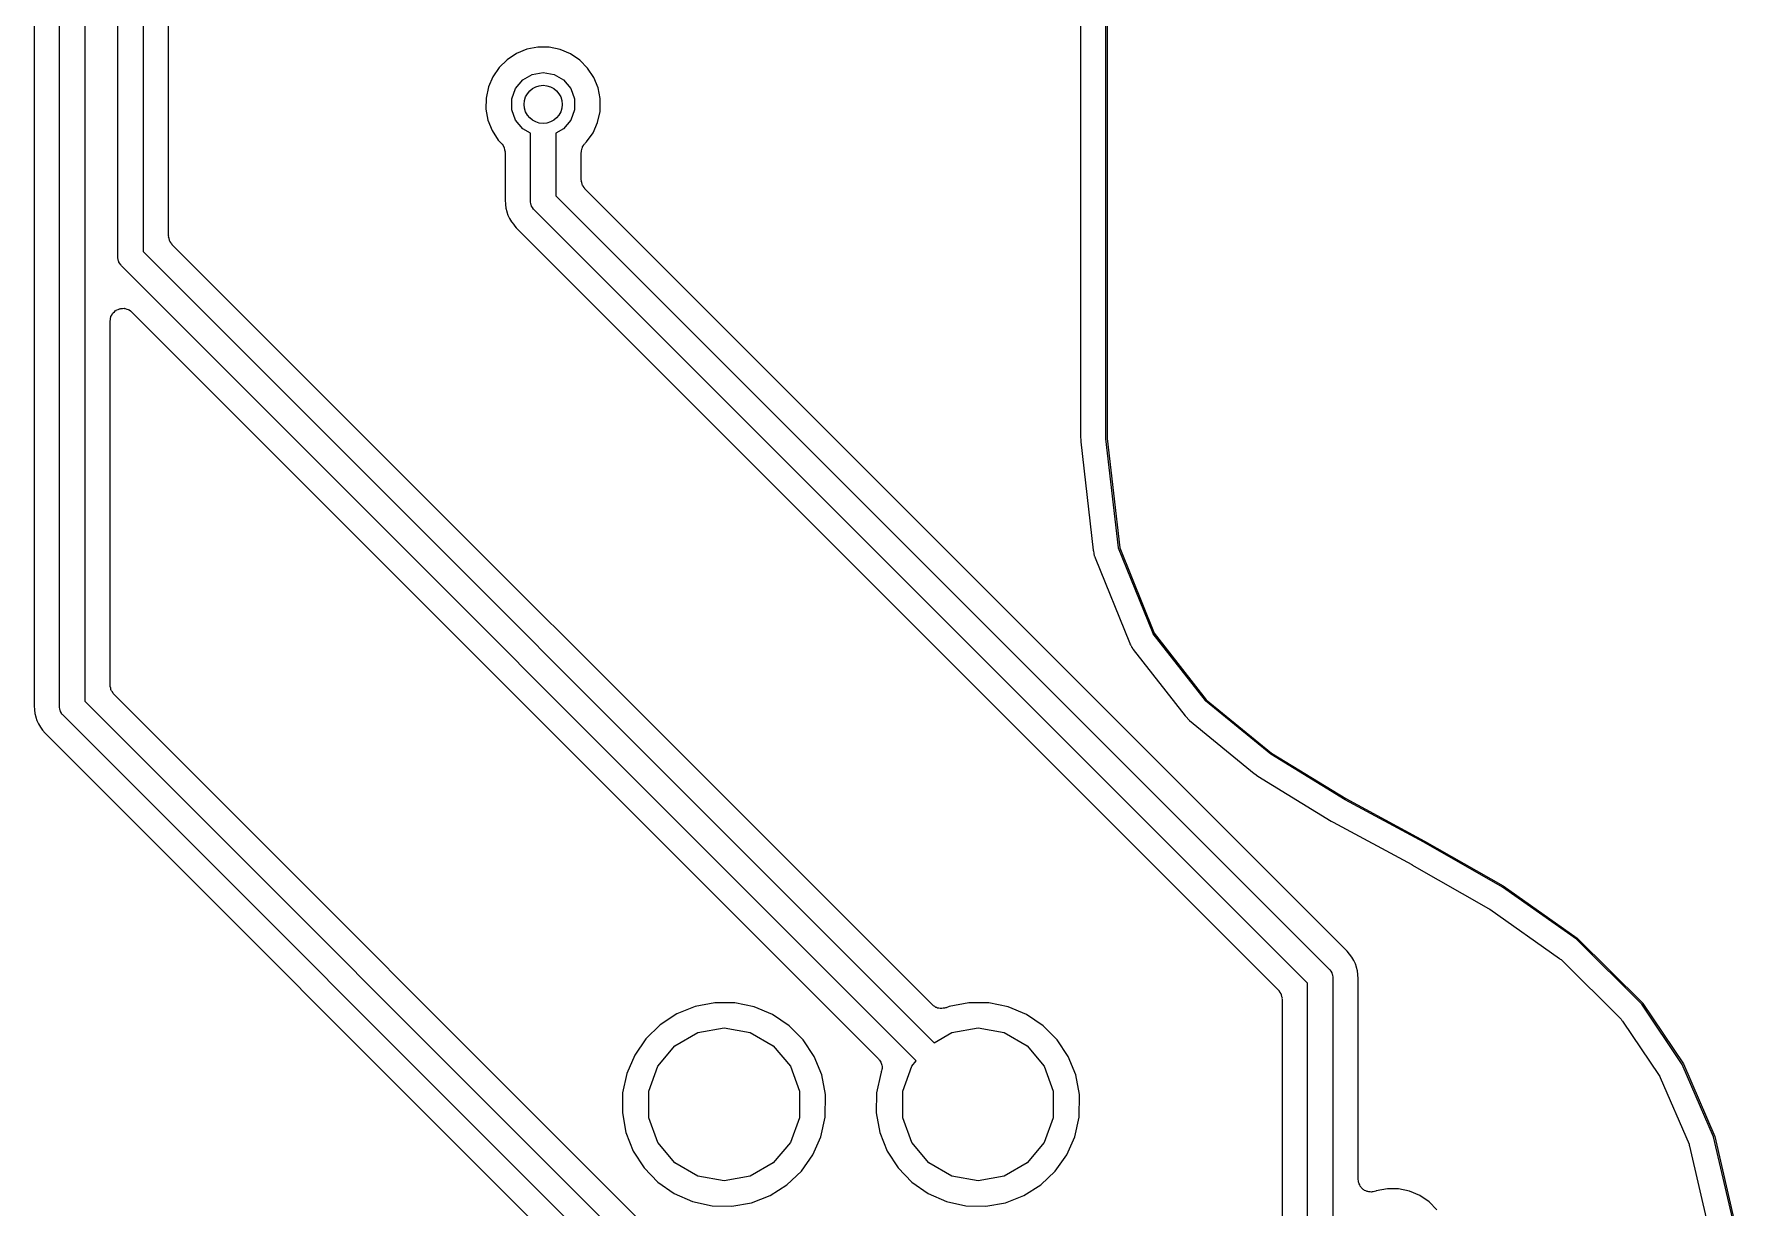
# Model space of a CAD drawing. Extents: x 69.6 to 139.6, y -158 to -61.
# Drawn here: x 119.14 to 132.54, y -151.09 to -141.85 of the extents above; entities that cross this region are included whole.
import ezdxf

# ---------------------------------------------------------------- set-up
doc = ezdxf.new("R2010")
doc.units = 0
doc.header["$MEASUREMENT"] = 0
doc.layers.add('BLACK', color=7, linetype='CONTINUOUS')

msp = doc.modelspace()

# ---------------------------------------------------------------- linework, layer by layer
at = {"layer": 'Black'}
for p, q in [((127.383, -105.032), (127.383, -145.027)), ((127.583, -145.032), (127.583, -105.032)), ((127.593, -105.032), (127.593, -145.032)), ((120, -139.73), (120, -143.559)), ((119.54, -139.83), (119.54, -147.099)), ((119.8, -143.6), (119.8, -139.771)), ((120.2, -143.434), (120.2, -139.735)), ((119.14, -139.996), (119.14, -147.135)), ((119.34, -147.14), (119.34, -139.871)), ((122.941, -141.999), (122.867, -142.048)), ((123.022, -141.966), (122.941, -141.999)), ((123.109, -141.95), (123.022, -141.966)), ((123.197, -141.95), (123.109, -141.95)), ((123.284, -141.968), (123.197, -141.95)), ((123.365, -142.002), (123.284, -141.968)), ((123.438, -142.052), (123.365, -142.002)), ((122.804, -142.109), (122.754, -142.182)), ((122.867, -142.048), (122.804, -142.109)), ((123.5, -142.114), (123.438, -142.052)), ((123.549, -142.188), (123.5, -142.114)), ((122.719, -142.263), (122.701, -142.35)), ((122.754, -142.182), (122.719, -142.263)), ((122.903, -142.356), (122.933, -142.275)), ((122.933, -142.275), (122.989, -142.208)), ((122.989, -142.208), (123.064, -142.164)), ((123.064, -142.164), (123.15, -142.149)), ((123.15, -142.149), (123.236, -142.164)), ((123.236, -142.164), (123.311, -142.208)), ((123.311, -142.208), (123.367, -142.275)), ((123.367, -142.275), (123.397, -142.356)), ((123.583, -142.269), (123.549, -142.188)), ((123.6, -142.355), (123.583, -142.269)), ((122.701, -142.35), (122.699, -142.438)), ((122.903, -142.444), (122.903, -142.356)), ((123.397, -142.356), (123.397, -142.444)), ((123.598, -142.457), (123.6, -142.355)), ((122.699, -142.438), (122.715, -142.525)), ((122.715, -142.525), (122.748, -142.607)), ((122.933, -142.525), (122.903, -142.444)), ((122.989, -142.592), (122.933, -142.525)), ((123.367, -142.525), (123.311, -142.592)), ((123.397, -142.444), (123.367, -142.525)), ((123.543, -142.623), (123.579, -142.543)), ((123.579, -142.543), (123.598, -142.457)), ((122.748, -142.607), (122.796, -142.681)), ((123.05, -142.628), (122.989, -142.592)), ((123.05, -143.16), (123.05, -142.628)), ((123.311, -142.592), (123.25, -142.628)), ((123.25, -142.628), (123.25, -143.119)), ((123.492, -142.695), (123.543, -142.623)), ((122.796, -142.681), (122.822, -142.708)), ((122.822, -142.708), (122.824, -142.711)), ((122.824, -142.711), (122.827, -142.713)), ((122.827, -142.713), (122.834, -142.725)), ((122.834, -142.725), (122.841, -142.737)), ((122.841, -142.737), (122.842, -142.74)), ((122.842, -142.74), (122.844, -142.743)), ((122.844, -142.743), (122.846, -142.757)), ((122.846, -142.757), (122.85, -142.771)), ((122.85, -142.771), (122.849, -142.774)), ((122.849, -142.774), (122.85, -142.778)), ((122.85, -142.778), (122.85, -143.155)), ((123.45, -142.779), (123.451, -142.773)), ((123.45, -142.994), (123.45, -142.779)), ((123.451, -142.767), (123.454, -142.756)), ((123.451, -142.773), (123.451, -142.767)), ((123.454, -142.756), (123.456, -142.744)), ((123.456, -142.744), (123.459, -142.74)), ((123.459, -142.74), (123.46, -142.734)), ((123.46, -142.734), (123.467, -142.725)), ((123.467, -142.725), (123.473, -142.714)), ((123.473, -142.714), (123.478, -142.711)), ((123.478, -142.711), (123.481, -142.706)), ((123.481, -142.706), (123.492, -142.695)), ((123.451, -142.999), (123.45, -142.994)), ((123.45, -143.003), (123.451, -142.999)), ((123.454, -143.016), (123.45, -143.003)), ((123.456, -143.029), (123.454, -143.016)), ((123.458, -143.032), (123.456, -143.029)), ((123.459, -143.037), (123.458, -143.032)), ((123.467, -143.047), (123.459, -143.037)), ((123.473, -143.059), (123.467, -143.047)), ((123.477, -143.061), (123.473, -143.059)), ((123.479, -143.065), (123.477, -143.061)), ((129.482, -149.068), (123.479, -143.065)), ((122.85, -143.155), (122.853, -143.187)), ((122.853, -143.187), (122.853, -143.188)), ((122.853, -143.188), (122.853, -143.188)), ((122.853, -143.188), (122.856, -143.217)), ((123.051, -143.164), (123.05, -143.16)), ((123.05, -143.169), (123.051, -143.164)), ((123.054, -143.181), (123.05, -143.169)), ((123.056, -143.194), (123.054, -143.181)), ((123.058, -143.198), (123.056, -143.194)), ((123.059, -143.202), (123.058, -143.198)), ((123.067, -143.213), (123.059, -143.202)), ((123.073, -143.224), (123.067, -143.213)), ((123.25, -143.119), (129.341, -149.209)), ((122.856, -143.217), (122.864, -143.244)), ((122.864, -143.244), (122.864, -143.245)), ((122.864, -143.245), (122.864, -143.245)), ((122.864, -143.245), (122.872, -143.273)), ((122.872, -143.273), (122.886, -143.298)), ((122.886, -143.298), (122.886, -143.299)), ((122.886, -143.299), (122.886, -143.299)), ((122.886, -143.299), (122.9, -143.325)), ((122.9, -143.325), (122.918, -143.347)), ((122.918, -143.347), (122.918, -143.347)), ((122.918, -143.347), (122.918, -143.348)), ((123.077, -143.227), (123.073, -143.224)), ((123.079, -143.231), (123.077, -143.227)), ((129.17, -149.321), (123.079, -143.231)), ((120.201, -143.439), (120.2, -143.434)), ((120.2, -143.443), (120.201, -143.439)), ((120.204, -143.456), (120.2, -143.443)), ((120.206, -143.469), (120.204, -143.456)), ((120.208, -143.472), (120.206, -143.469)), ((120.209, -143.477), (120.208, -143.472)), ((120.217, -143.487), (120.209, -143.477)), ((122.918, -143.348), (122.938, -143.372)), ((122.938, -143.372), (128.941, -149.375)), ((119.801, -143.604), (119.8, -143.6)), ((119.8, -143.609), (119.801, -143.604)), ((119.804, -143.621), (119.8, -143.609)), ((120, -143.559), (126.23, -149.789)), ((120.223, -143.499), (120.217, -143.487)), ((120.227, -143.501), (120.223, -143.499)), ((120.229, -143.505), (120.227, -143.501)), ((126.216, -149.492), (120.229, -143.505)), ((119.806, -143.634), (119.804, -143.621)), ((119.808, -143.638), (119.806, -143.634)), ((119.809, -143.642), (119.808, -143.638)), ((119.817, -143.653), (119.809, -143.642)), ((119.823, -143.664), (119.817, -143.653)), ((119.827, -143.667), (119.823, -143.664)), ((119.829, -143.671), (119.827, -143.667)), ((126.089, -149.931), (119.829, -143.671)), ((119.79, -144.019), (119.802, -144.015)), ((119.802, -144.015), (119.814, -144.009)), ((119.814, -144.009), (119.819, -144.009)), ((119.819, -144.009), (119.823, -144.007)), ((119.823, -144.007), (119.836, -144.007)), ((119.836, -144.007), (119.849, -144.006)), ((119.849, -144.006), (119.853, -144.007)), ((119.853, -144.007), (119.857, -144.007)), ((119.857, -144.007), (119.87, -144.012)), ((119.87, -144.012), (119.882, -144.015)), ((119.882, -144.015), (119.886, -144.018)), ((119.74, -144.106), (119.742, -144.093)), ((119.74, -146.974), (119.74, -144.106)), ((119.742, -144.093), (119.743, -144.08)), ((119.743, -144.08), (119.745, -144.076)), ((119.745, -144.076), (119.746, -144.071)), ((119.746, -144.071), (119.753, -144.06)), ((119.753, -144.06), (119.758, -144.048)), ((119.758, -144.048), (119.761, -144.045)), ((119.761, -144.045), (119.763, -144.041)), ((119.763, -144.041), (119.773, -144.033)), ((119.773, -144.033), (119.783, -144.024)), ((119.783, -144.024), (119.787, -144.022)), ((119.787, -144.022), (119.79, -144.019)), ((119.886, -144.018), (119.89, -144.019)), ((119.89, -144.019), (119.9, -144.027)), ((119.9, -144.027), (119.911, -144.035)), ((119.911, -144.035), (125.791, -149.915)), ((127.383, -145.027), (127.384, -145.037)), ((127.384, -145.037), (127.384, -145.042)), ((127.384, -145.042), (127.385, -145.047)), ((127.385, -145.047), (127.385, -145.057)), ((127.385, -145.057), (127.482, -145.911)), ((127.583, -145.033), (127.583, -145.032)), ((127.583, -145.032), (127.583, -145.032)), ((127.682, -145.893), (127.583, -145.033)), ((127.593, -145.032), (127.692, -145.891)), ((127.682, -145.894), (127.682, -145.893)), ((127.692, -145.891), (127.963, -146.563)), ((127.482, -145.911), (127.484, -145.918)), ((127.484, -145.918), (127.484, -145.922)), ((127.484, -145.922), (127.486, -145.932)), ((127.486, -145.932), (127.487, -145.935)), ((127.487, -145.935), (127.488, -145.938)), ((127.488, -145.938), (127.491, -145.955)), ((127.491, -145.955), (127.492, -145.957)), ((127.492, -145.957), (127.494, -145.963)), ((127.494, -145.963), (127.495, -145.965)), ((127.495, -145.965), (127.495, -145.966)), ((127.495, -145.966), (127.496, -145.967)), ((127.496, -145.967), (127.497, -145.969)), ((127.497, -145.969), (127.497, -145.971)), ((127.497, -145.971), (127.767, -146.638)), ((127.954, -146.567), (127.682, -145.894)), ((127.682, -145.894), (127.682, -145.894)), ((127.963, -146.563), (128.373, -147.089)), ((127.767, -146.638), (127.77, -146.643)), ((127.77, -146.643), (127.772, -146.649)), ((127.772, -146.649), (127.775, -146.655)), ((127.775, -146.655), (127.775, -146.655)), ((127.775, -146.655), (127.779, -146.662)), ((127.779, -146.662), (127.78, -146.665)), ((127.78, -146.665), (127.783, -146.668)), ((127.783, -146.668), (127.787, -146.677)), ((127.787, -146.677), (127.788, -146.678)), ((127.788, -146.678), (127.791, -146.684)), ((127.791, -146.684), (127.796, -146.689)), ((127.796, -146.689), (127.798, -146.693)), ((127.798, -146.693), (128.207, -147.216)), ((127.954, -146.568), (127.954, -146.567)), ((127.955, -146.568), (127.954, -146.568)), ((128.366, -147.095), (127.955, -146.568)), ((119.54, -147.099), (124.23, -151.789)), ((119.741, -146.979), (119.74, -146.974)), ((119.74, -146.983), (119.741, -146.979)), ((119.744, -146.996), (119.74, -146.983)), ((119.746, -147.009), (119.744, -146.996)), ((119.748, -147.012), (119.746, -147.009)), ((119.749, -147.017), (119.748, -147.012)), ((119.757, -147.027), (119.749, -147.017)), ((119.763, -147.039), (119.757, -147.027)), ((119.767, -147.041), (119.763, -147.039)), ((119.769, -147.045), (119.767, -147.041)), ((124.216, -151.492), (119.769, -147.045)), ((128.366, -147.096), (128.366, -147.095)), ((128.366, -147.095), (128.366, -147.095)), ((128.881, -147.518), (128.366, -147.096)), ((128.373, -147.089), (128.887, -147.51)), ((119.14, -147.135), (119.143, -147.167)), ((119.143, -147.167), (119.143, -147.168)), ((119.143, -147.168), (119.143, -147.168)), ((119.143, -147.168), (119.146, -147.197)), ((119.146, -147.197), (119.154, -147.224)), ((119.154, -147.224), (119.154, -147.225)), ((119.154, -147.225), (119.154, -147.225)), ((119.154, -147.225), (119.162, -147.253)), ((119.341, -147.144), (119.34, -147.14)), ((119.34, -147.149), (119.341, -147.144)), ((119.344, -147.161), (119.34, -147.149)), ((119.346, -147.174), (119.344, -147.161)), ((119.348, -147.178), (119.346, -147.174)), ((119.349, -147.182), (119.348, -147.178)), ((119.357, -147.193), (119.349, -147.182)), ((119.363, -147.204), (119.357, -147.193)), ((119.367, -147.207), (119.363, -147.204)), ((119.369, -147.211), (119.367, -147.207)), ((124.089, -151.931), (119.369, -147.211)), ((128.207, -147.216), (128.208, -147.218)), ((128.208, -147.218), (128.241, -147.252)), ((119.162, -147.253), (119.176, -147.278)), ((119.176, -147.278), (119.176, -147.279)), ((119.176, -147.279), (119.176, -147.279)), ((119.176, -147.279), (119.19, -147.305)), ((119.19, -147.305), (119.208, -147.327)), ((119.208, -147.327), (119.208, -147.327)), ((119.208, -147.327), (119.208, -147.328)), ((119.208, -147.328), (119.228, -147.352)), ((119.228, -147.352), (119.228, -147.352)), ((119.228, -147.352), (123.791, -151.915)), ((128.241, -147.252), (128.751, -147.669)), ((128.882, -147.518), (128.881, -147.518)), ((129.466, -147.876), (128.882, -147.518)), ((128.882, -147.518), (128.882, -147.518)), ((128.887, -147.51), (129.472, -147.867)), ((128.751, -147.669), (128.762, -147.676)), ((128.762, -147.676), (128.764, -147.679)), ((128.764, -147.679), (128.768, -147.681)), ((128.768, -147.681), (128.779, -147.689)), ((128.779, -147.689), (129.357, -148.044)), ((129.467, -147.876), (129.466, -147.876)), ((130.086, -148.21), (129.467, -147.876)), ((129.467, -147.876), (129.467, -147.876)), ((129.472, -147.867), (130.091, -148.201)), ((129.357, -148.044), (129.362, -148.046)), ((129.362, -148.046), (129.366, -148.049)), ((129.366, -148.049), (129.368, -148.05)), ((129.368, -148.05), (129.372, -148.052)), ((129.372, -148.052), (129.991, -148.386)), ((130.705, -148.563), (130.086, -148.21)), ((130.091, -148.201), (130.091, -148.202)), ((130.091, -148.202), (130.091, -148.202)), ((130.091, -148.202), (130.71, -148.554)), ((129.991, -148.386), (129.992, -148.387)), ((129.992, -148.387), (129.993, -148.388)), ((129.993, -148.388), (130.596, -148.732)), ((131.289, -148.974), (130.705, -148.563)), ((130.71, -148.554), (130.71, -148.554)), ((130.71, -148.554), (130.71, -148.555)), ((130.71, -148.555), (131.295, -148.966)), ((130.596, -148.732), (130.6, -148.735)), ((130.6, -148.735), (130.605, -148.737)), ((130.605, -148.737), (131.154, -149.125)), ((131.803, -149.486), (131.289, -148.974)), ((131.295, -148.966), (131.295, -148.967)), ((131.295, -148.967), (131.295, -148.967)), ((131.295, -148.967), (131.811, -149.479)), ((129.502, -149.092), (129.482, -149.068)), ((129.502, -149.093), (129.502, -149.092)), ((129.52, -149.115), (129.502, -149.093)), ((129.502, -149.093), (129.502, -149.093)), ((129.341, -149.209), (129.343, -149.213)), ((129.343, -149.213), (129.347, -149.216)), ((129.347, -149.216), (129.353, -149.227)), ((129.353, -149.227), (129.361, -149.238)), ((129.361, -149.238), (129.362, -149.242)), ((129.362, -149.242), (129.364, -149.246)), ((129.534, -149.141), (129.52, -149.115)), ((129.534, -149.142), (129.534, -149.141)), ((129.534, -149.141), (129.534, -149.141)), ((129.548, -149.167), (129.534, -149.142)), ((129.556, -149.195), (129.548, -149.167)), ((129.556, -149.196), (129.556, -149.195)), ((129.556, -149.195), (129.556, -149.195)), ((129.564, -149.223), (129.556, -149.196)), ((129.567, -149.252), (129.564, -149.223)), ((131.154, -149.125), (131.16, -149.131)), ((131.16, -149.131), (131.167, -149.135)), ((131.167, -149.135), (131.64, -149.605)), ((128.941, -149.375), (128.943, -149.379)), ((129.17, -154.62), (129.17, -149.321)), ((129.364, -149.246), (129.366, -149.259)), ((129.366, -149.259), (129.37, -149.271)), ((129.37, -149.271), (129.369, -149.276)), ((129.369, -149.276), (129.37, -149.28)), ((129.37, -149.28), (129.37, -154.579)), ((129.567, -149.253), (129.567, -149.252)), ((129.567, -149.252), (129.567, -149.252)), ((129.57, -149.285), (129.567, -149.253)), ((129.57, -150.865), (129.57, -149.285)), ((124.348, -149.504), (124.203, -149.563)), ((124.502, -149.474), (124.348, -149.504)), ((124.659, -149.476), (124.502, -149.474)), ((124.813, -149.507), (124.659, -149.476)), ((124.957, -149.568), (124.813, -149.507)), ((126.221, -149.495), (126.216, -149.492)), ((126.225, -149.5), (126.221, -149.495)), ((126.235, -149.505), (126.225, -149.5)), ((126.244, -149.511), (126.235, -149.505)), ((126.348, -149.504), (126.324, -149.514)), ((126.502, -149.474), (126.348, -149.504)), ((126.659, -149.476), (126.502, -149.474)), ((126.813, -149.507), (126.659, -149.476)), ((126.957, -149.568), (126.813, -149.507)), ((128.943, -149.379), (128.947, -149.381)), ((128.947, -149.381), (128.953, -149.393)), ((128.953, -149.393), (128.961, -149.403)), ((128.961, -149.403), (128.962, -149.408)), ((128.962, -149.408), (128.964, -149.411)), ((128.964, -149.411), (128.966, -149.424)), ((128.966, -149.424), (128.97, -149.437)), ((128.97, -149.437), (128.969, -149.441)), ((128.969, -149.441), (128.97, -149.446)), ((128.97, -149.446), (128.97, -154.615)), ((132.122, -149.96), (131.803, -149.486)), ((131.811, -149.479), (131.811, -149.48)), ((131.811, -149.48), (131.811, -149.48)), ((131.811, -149.48), (132.131, -149.955)), ((124.203, -149.563), (124.071, -149.649)), ((125.087, -149.656), (124.957, -149.568)), ((126.25, -149.513), (126.244, -149.511)), ((126.256, -149.516), (126.25, -149.513)), ((126.267, -149.518), (126.256, -149.516)), ((126.278, -149.52), (126.267, -149.518)), ((126.284, -149.52), (126.278, -149.52)), ((126.29, -149.521), (126.284, -149.52)), ((126.301, -149.518), (126.29, -149.521)), ((126.312, -149.517), (126.301, -149.518)), ((126.318, -149.515), (126.312, -149.517)), ((126.324, -149.514), (126.318, -149.515)), ((127.087, -149.656), (126.957, -149.568)), ((131.64, -149.605), (131.645, -149.613)), ((131.645, -149.613), (131.652, -149.62)), ((131.652, -149.62), (131.94, -150.047)), ((123.959, -149.758), (123.871, -149.888)), ((124.071, -149.649), (123.959, -149.758)), ((124.188, -149.814), (124.369, -149.709)), ((124.369, -149.709), (124.575, -149.673)), ((124.575, -149.673), (124.781, -149.709)), ((124.781, -149.709), (124.962, -149.814)), ((125.198, -149.767), (125.087, -149.656)), ((125.285, -149.898), (125.198, -149.767)), ((126.23, -149.789), (126.369, -149.709)), ((126.369, -149.709), (126.575, -149.673)), ((126.575, -149.673), (126.781, -149.709)), ((126.781, -149.709), (126.962, -149.814)), ((127.198, -149.767), (127.087, -149.656)), ((127.285, -149.898), (127.198, -149.767)), ((123.871, -149.888), (123.809, -150.032)), ((124.053, -149.974), (124.188, -149.814)), ((124.962, -149.814), (125.097, -149.974)), ((125.345, -150.043), (125.285, -149.898)), ((126.962, -149.814), (127.097, -149.974)), ((127.345, -150.043), (127.285, -149.898)), ((123.809, -150.032), (123.776, -150.185)), ((123.982, -150.17), (124.053, -149.974)), ((125.097, -149.974), (125.168, -150.17)), ((125.375, -150.196), (125.345, -150.043)), ((125.809, -150.032), (125.776, -150.185)), ((125.791, -149.915), (125.795, -149.921)), ((125.795, -149.921), (125.8, -149.926)), ((125.8, -149.926), (125.805, -149.935)), ((125.805, -149.935), (125.81, -149.943)), ((125.812, -150.025), (125.809, -150.032)), ((125.81, -149.943), (125.812, -149.95)), ((125.812, -149.95), (125.816, -149.957)), ((125.813, -150.018), (125.812, -150.025)), ((125.816, -150.011), (125.813, -150.018)), ((125.816, -149.957), (125.817, -149.967)), ((125.817, -150.001), (125.816, -150.011)), ((125.817, -149.967), (125.819, -149.977)), ((125.82, -149.991), (125.817, -150.001)), ((125.819, -149.977), (125.819, -149.984)), ((125.819, -149.984), (125.82, -149.991)), ((125.982, -150.17), (126.053, -149.974)), ((126.053, -149.974), (126.089, -149.931)), ((127.097, -149.974), (127.168, -150.17)), ((127.375, -150.196), (127.345, -150.043)), ((132.369, -150.531), (132.122, -149.96)), ((132.131, -149.955), (132.131, -149.955)), ((132.131, -149.955), (132.131, -149.956)), ((132.131, -149.956), (132.378, -150.527)), ((123.982, -150.38), (123.982, -150.17)), ((125.168, -150.17), (125.168, -150.38)), ((125.982, -150.38), (125.982, -150.17)), ((127.168, -150.17), (127.168, -150.38)), ((131.94, -150.047), (131.944, -150.056)), ((131.944, -150.056), (131.949, -150.063)), ((131.949, -150.063), (132.175, -150.587)), ((123.776, -150.185), (123.774, -150.342)), ((125.372, -150.376), (125.375, -150.196)), ((125.776, -150.185), (125.774, -150.342)), ((127.372, -150.376), (127.375, -150.196)), ((123.774, -150.342), (123.802, -150.497)), ((124.053, -150.576), (123.982, -150.38)), ((125.168, -150.38), (125.097, -150.576)), ((125.338, -150.529), (125.372, -150.376)), ((125.774, -150.342), (125.802, -150.497)), ((126.053, -150.576), (125.982, -150.38)), ((127.168, -150.38), (127.097, -150.576)), ((127.338, -150.529), (127.372, -150.376)), ((123.802, -150.497), (123.86, -150.642)), ((124.188, -150.736), (124.053, -150.576)), ((125.097, -150.576), (124.962, -150.736)), ((125.274, -150.672), (125.338, -150.529)), ((125.802, -150.497), (125.86, -150.642)), ((126.188, -150.736), (126.053, -150.576)), ((127.097, -150.576), (126.962, -150.736)), ((127.274, -150.672), (127.338, -150.529)), ((132.527, -151.216), (132.369, -150.531)), ((132.378, -150.527), (132.378, -150.528)), ((132.378, -150.528), (132.378, -150.528)), ((132.378, -150.528), (132.537, -151.214)), ((123.86, -150.642), (123.945, -150.774)), ((125.184, -150.8), (125.274, -150.672)), ((125.86, -150.642), (125.945, -150.774)), ((127.184, -150.8), (127.274, -150.672)), ((132.175, -150.587), (132.177, -150.596)), ((132.177, -150.596), (132.18, -150.604)), ((132.18, -150.604), (132.327, -151.24)), ((123.945, -150.774), (124.054, -150.887)), ((124.369, -150.841), (124.188, -150.736)), ((124.575, -150.877), (124.369, -150.841)), ((124.781, -150.841), (124.575, -150.877)), ((124.962, -150.736), (124.781, -150.841)), ((125.07, -150.908), (125.184, -150.8)), ((125.945, -150.774), (126.054, -150.887)), ((126.369, -150.841), (126.188, -150.736)), ((126.575, -150.877), (126.369, -150.841)), ((126.781, -150.841), (126.575, -150.877)), ((126.962, -150.736), (126.781, -150.841)), ((127.07, -150.908), (127.184, -150.8)), ((124.054, -150.887), (124.183, -150.977)), ((124.183, -150.977), (124.327, -151.04)), ((124.937, -150.993), (125.07, -150.908)), ((126.054, -150.887), (126.183, -150.977)), ((126.183, -150.977), (126.327, -151.04)), ((126.937, -150.993), (127.07, -150.908)), ((129.572, -150.876), (129.57, -150.865)), ((129.572, -150.886), (129.572, -150.876)), ((129.575, -150.893), (129.572, -150.886)), ((129.576, -150.9), (129.575, -150.893)), ((129.581, -150.909), (129.576, -150.9)), ((129.585, -150.918), (129.581, -150.909)), ((129.59, -150.924), (129.585, -150.918)), ((129.593, -150.93), (129.59, -150.924)), ((129.601, -150.936), (129.593, -150.93)), ((129.608, -150.944), (129.601, -150.936)), ((129.615, -150.948), (129.608, -150.944)), ((129.62, -150.952), (129.615, -150.948)), ((129.63, -150.956), (129.62, -150.952)), ((129.639, -150.961), (129.63, -150.956)), ((129.646, -150.962), (129.639, -150.961)), ((129.653, -150.964), (129.646, -150.962)), ((129.663, -150.964), (129.653, -150.964)), ((129.673, -150.965), (129.663, -150.964)), ((129.68, -150.964), (129.673, -150.965)), ((129.687, -150.964), (129.68, -150.964)), ((129.697, -150.96), (129.687, -150.964)), ((129.707, -150.958), (129.697, -150.96)), ((129.712, -150.956), (129.707, -150.958)), ((129.799, -150.94), (129.712, -150.956)), ((129.887, -150.94), (129.799, -150.94)), ((129.974, -150.958), (129.887, -150.94)), ((130.055, -150.992), (129.974, -150.958)), ((124.327, -151.04), (124.48, -151.073)), ((124.48, -151.073), (124.637, -151.077)), ((124.637, -151.077), (124.791, -151.049)), ((124.791, -151.049), (124.937, -150.993)), ((126.327, -151.04), (126.48, -151.073)), ((126.48, -151.073), (126.637, -151.077)), ((126.637, -151.077), (126.791, -151.049)), ((126.791, -151.049), (126.937, -150.993)), ((130.128, -151.042), (130.055, -150.992)), ((130.19, -151.104), (130.128, -151.042))]:
    msp.add_line(p, q, dxfattribs=at)
msp.add_circle((123.15, -142.4), 0.15, dxfattribs=at)

doc.saveas('drawing.dxf')
